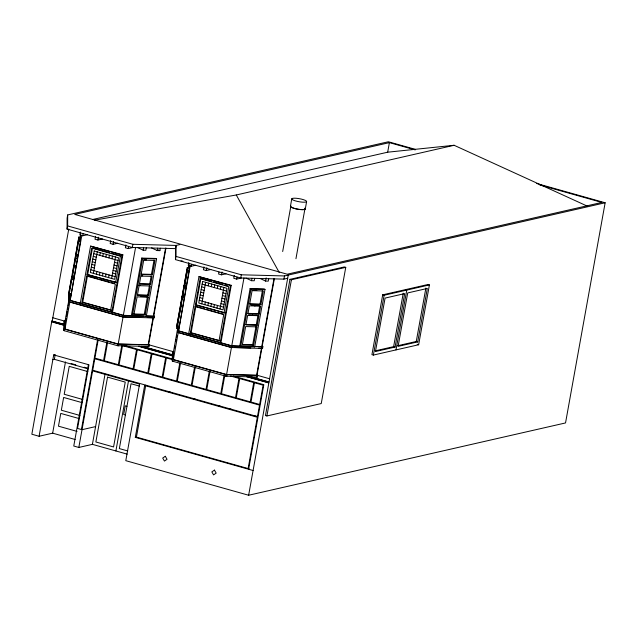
<?xml version="1.0" encoding="UTF-8"?>
<svg xmlns="http://www.w3.org/2000/svg" width="637" height="637" viewBox="0 0 637 637"><rect width="100%" height="100%" fill="white"/><g stroke="black" fill="none" stroke-linecap="round" stroke-linejoin="round"><path stroke-width="0.96" d="M52.807 317.767L65.42 321.311L64.202 321.263L64.17 328.907L64.608 329.13L117.821 344.107L149.225 344.904L148.939 346.496L117.534 345.708L64.321 330.73L63.883 330.499L64.202 321.263L64.775 321.136L64.488 322.728L65.133 322.911M173.845 351.831L148.588 344.721L118.203 344.02L64.982 329.042L65.022 321.406L69.027 299.127M179.857 244.568L176.083 245.428L175.509 248.621L132.337 247.482L67.068 229.113L67.116 218.117L67.689 214.924L388.363 141.756L415.101 149.281M67.068 229.113L67.641 225.92L67.689 214.924M70.158 298.283L68.533 298.005L68.549 294.453L78.877 237.02L80.509 237.298L80.493 240.85L70.15 300.33L80.987 303.379M68.82 296.07L68.828 293.195L71.846 276.442L71.83 279.317L73.462 279.595M146.223 315.904L154.472 316.207L154.186 317.799L153.533 317.911L122.702 316.987L69.489 302.01L69.051 301.779L69.083 294.143M69.051 301.779L69.345 298.14M69.879 299.056L69.887 296.197M70.452 296.348L70.46 293.474M72.116 277.716L73.852 265.279L73.844 268.145M73.749 278.003L73.765 275.128M74.131 266.553L75.58 255.708L75.564 258.574L77.196 258.853L77.204 257.42M75.755 266.831L75.763 265.398M75.851 256.982L75.867 254.107L78.59 238.955L78.582 241.821M77.483 257.26L77.491 254.386M68.533 298.005L78.861 240.571L78.877 237.02M80.206 242.108L80.222 239.233M287.677 278.265L283.903 279.125L240.73 277.995L175.462 259.617L175.509 248.621M175.462 259.617L176.035 256.432L176.083 245.428L132.91 244.297L67.641 225.92M172.723 351.72L172.563 359.411L173.001 359.642L226.207 374.612L257.635 375.416L257.348 377.008L225.92 376.212L172.715 361.235L172.277 361.012L172.34 353.376L173.121 351.624L172.436 353.312M269.594 378.776L256.99 375.233L226.581 374.524L173.383 359.555L173.447 351.919M178.567 328.796L176.935 328.509L176.967 324.966L187.294 267.532L188.926 267.811L188.894 271.362L178.551 330.834L188.48 333.637M254.625 346.417L262.882 346.719L262.595 348.312L261.934 348.423L231.088 347.491L177.882 332.514L177.444 332.291L177.476 328.477M177.444 332.291L177.747 328.652M178.272 330.523L178.296 327.665M178.854 326.861L178.87 324.95M182.158 308.515L182.174 306.604M183.886 297.981L183.902 296.07M184.165 297.344L184.181 295.433M185.765 288.465L185.789 285.599M186.052 286.873L186.068 284.962M176.935 328.509L187.27 271.075L187.294 267.532M188.616 272.612L188.632 270.701M64.122 325.332L51.708 321.836L51.852 321.04L63.692 324.177M52.234 320.952L68.78 228.962M51.708 321.836L31.85 434.227L39.08 436.265L53.715 354.897L55.228 354.554M52.855 359.682L54.368 359.34L55.053 355.51M80.366 232.091L79.848 234.965L82.738 235.778L87.269 234.742M79.959 238.357L80.66 234.48M65.595 320.347L65.945 318.412M66.288 316.47L67.164 311.628M67.514 309.693L67.856 307.751M68.207 305.816L68.557 303.881M79.88 241.128L80.509 237.298M63.883 330.499L64.17 328.907M64.321 330.73L64.608 329.13M69.489 302.01L69.775 300.417L69.337 300.186M64.982 329.042L69.863 301.922L123.076 316.9L139.519 317.337M70.15 300.33L81.847 235.324M82.738 235.778L83.081 233.867M39.08 436.265L52.656 433.168L65.476 361.935M80.238 303.554L90.565 246.113L122.861 254.824L112.526 312.257L80.612 303.467M81.966 302.36L86.704 276.036L87.46 275.869L82.722 302.193L81.966 302.36L111.371 310.251L82.722 302.193M86.99 274.443L91.728 248.119L120.377 256.178L115.639 282.502L86.99 274.443L116.396 282.334L115.639 282.502M87.747 274.268L92.484 247.944M95.542 236.367L95.024 239.233L97.915 240.045L102.438 239.018M97.915 240.045L98.432 237.179M93.384 273.345L97.262 251.806M96.418 274.197L96.904 271.505M99.81 255.349L100.296 252.658M99.46 275.057L99.945 272.357M102.852 256.209L103.337 253.518M102.501 275.909L102.987 273.217M105.893 257.061L106.379 254.37M88.4 364.659L73.765 446.027L78.821 447.453L92.405 444.347L127.161 454.133M110.711 240.635L110.201 243.509L113.091 244.321L117.614 243.286M105.535 276.761L106.021 274.069M108.927 257.921L109.413 255.222M113.091 244.321L113.601 241.447M108.577 277.621L109.062 274.929M111.969 258.773L112.454 256.082M97.557 339.911L81.425 429.529L77.531 428.438L88.973 364.818L53.715 354.897M78.821 447.453L92.596 370.869L139.567 384.087L125.792 460.67L248.637 495.244L565.537 422.936L605.15 202.773L536.386 183.416M98.194 339.776L94.897 358.105L103.576 360.55L106.873 342.22M111.618 278.473L115.488 256.934M110.615 310.426L115.353 284.102L86.704 276.036M111.77 312.425L122.105 254.991L122.861 254.824M107.597 342.427L104.301 360.757L118.323 364.698L121.794 345.405M125.887 244.903L125.37 247.777L128.26 248.589L132.791 247.554M92.405 444.347L105.041 374.094M128.26 248.589L128.61 246.678M132.337 247.482L132.91 244.297M117.534 345.708L117.821 344.107M122.702 316.987L122.989 315.395L69.775 300.417M118.203 344.02L123.076 316.9M112.526 312.257L123.363 315.307L135.585 247.395M118.378 345.835L118.665 344.243M123.546 317.122L123.833 315.522L143.938 316.056M131.389 315.514L141.725 258.081L155.667 258.447L156.598 258.893L146.263 316.326L123.363 315.307M146.279 247.873L145.849 250.269L143.174 250.198L143.604 247.801M132.321 315.96L142.656 258.518L141.725 258.081M115.886 450.964L128.531 380.703M147.442 296.707L148.373 297.145L145.212 314.694L144.28 314.256L147.442 296.707L140.865 296.531M148.66 295.552L137.393 295.25L139.113 285.679L150.38 285.973L148.66 295.552L147.728 295.106L149.448 285.535M150.666 284.381L139.399 284.086L140.833 276.108L152.1 276.402L150.666 284.381L149.735 283.943L151.168 275.964M152.386 274.81L141.119 274.515L143.707 260.151L154.974 260.453L152.386 274.81L151.455 274.372L154.043 260.007M160.309 248.239L159.879 250.636L157.212 250.564L157.642 248.175M154.186 317.799L153.063 317.688L148.182 344.816L148.652 345.031L148.365 346.632M153.35 316.095L165.572 248.183M148.588 344.721L153.461 317.6M153.748 316.008L165.97 248.088M153.533 317.911L153.82 316.318L154.472 316.207M153.788 317.895L154.074 316.302M135.299 437.356L144.631 385.512L145.762 385.258L136.429 437.101L135.299 437.356L248.032 469.087L257.356 417.243L144.631 385.512M188.759 262.603L188.241 265.47L191.132 266.282L195.663 265.255M173.16 353.519L177.627 328.676M188.56 267.906L189.085 264.992M172.277 361.012L172.563 359.411M174.538 347.953L174.888 346.018M175.764 341.177L176.107 339.242M176.457 337.299L176.807 335.365M177.675 330.523L178.026 328.581M189.133 266.839L189.484 264.904M172.715 361.235L173.001 359.642M177.882 332.514L178.169 330.922L177.731 330.699M173.383 359.555L178.256 332.434L231.462 347.404M178.551 330.834L190.24 265.836M191.132 266.282L191.482 264.371M179.849 362.756L176.553 381.085L162.905 377.247L166.376 357.954L172.746 359.746M180.574 362.963L177.277 381.292L191.291 385.234L194.596 366.904M188.632 334.059L198.967 276.625L231.247 285.328L220.912 342.762L189.006 333.971M190.367 332.872L195.097 306.548L195.854 306.373L191.116 332.697L190.367 332.872L219.749 340.755L191.116 332.697M195.392 304.948L200.122 278.624L200.878 278.457L196.14 304.781L195.392 304.948L224.773 312.839L196.14 304.781M203.936 266.871L203.418 269.746L206.308 270.558L210.839 269.523M206.308 270.558L206.826 267.683M201.778 303.849L205.655 282.31M204.811 304.709L205.297 302.01M208.203 285.862L208.689 283.17M195.312 367.111L192.016 385.441L206.038 389.39L209.334 371.06M207.853 305.561L208.339 302.87M211.245 286.714L211.731 284.022M210.887 306.413L211.373 303.722M214.279 287.566L214.765 284.874M218.937 272.103L218.595 274.014L221.485 274.826L226.016 273.799M213.928 307.273L214.414 304.582M217.321 288.426L217.806 285.734M221.485 274.826L222.002 271.959M216.962 308.125L217.448 305.434M220.354 289.278L220.84 286.586M220.004 308.977L223.874 287.438M210.059 371.26L206.754 389.589L220.776 393.539L224.073 375.209M219.001 340.93L223.738 314.606L195.097 306.548M224.025 313.014L228.755 286.682L200.122 278.624M220.155 342.929L230.49 285.495L231.247 285.328M234.289 275.415L233.771 278.281L236.661 279.102L241.184 278.066M236.661 279.102L237.004 277.183M240.73 277.995L241.304 274.802L284.476 275.94L605.15 202.773M224.797 375.408L221.501 393.738L235.515 397.687L238.986 378.394L230.578 376.021M225.92 376.212L226.207 374.612M231.088 347.491L231.374 345.899L178.169 330.922M226.581 374.524L243.971 277.899M226.764 376.34L227.051 374.747M231.932 347.627L232.218 346.034L262.882 346.719M239.775 346.026L250.11 288.585L264.068 288.959L265 289.397L254.665 346.831L231.749 345.811L220.912 342.762M254.657 278.377L254.227 280.774L251.551 280.702L251.981 278.305M240.706 346.464L251.042 289.031L250.11 288.585M253.614 345.206L252.682 344.76L255.986 326.415L256.918 326.853L253.614 345.206L242.331 344.904L245.635 326.558L256.918 326.853M257.205 325.26L245.922 324.958L247.642 315.387L258.925 315.689L257.205 325.26L256.273 324.822L257.993 315.251M259.211 314.089L247.928 313.794L249.362 305.816L260.644 306.118L259.211 314.089L258.28 313.651L259.713 305.672L251.257 305.449M260.939 304.518L249.648 304.223L252.093 290.663L263.376 290.958L260.939 304.518L260 304.08L262.444 290.52M268.703 278.751L268.265 281.14L265.597 281.076L266.17 277.883M262.595 348.312L261.473 348.2L256.592 375.32L257.053 375.543L256.767 377.136M261.759 346.608L273.974 278.695M256.99 375.233L261.871 348.113M262.157 346.512L274.38 278.6M261.934 348.423L262.221 346.831M262.189 348.407L262.484 346.807M290.44 206.277L291.786 198.792M282.677 251.519L290.775 206.531A7.19 1.457 10.2 0 0 298.148 209.215A7.19 1.457 10.2 0 0 304.924 208.84L295.95 258.718M283.903 279.125L284.476 275.94M246.535 376.674L268.495 382.853L269.021 381.969L288.25 275.08M248.637 495.244L268.878 382.765L247.865 376.857M289.97 279.348L265.462 415.555L266.911 415.961L321.239 403.563L345.748 267.357L344.298 266.951L289.97 279.348L291.42 279.754L345.748 267.357M266.911 415.961L291.42 279.754M305.258 209.103L306.604 201.626A7.556 1.529 10.2 0 0 296.062 198.258A7.556 1.529 10.2 0 0 294.923 200.743A7.556 1.529 10.2 0 0 306.604 201.626M92.405 219.566L387.678 152.195L389.398 142.624L415.236 149.894M382.694 294.835L371.928 354.666L373.378 355.072L418.644 344.744L429.41 284.914L427.968 284.508L382.694 294.835L384.143 295.242L429.41 284.914M373.378 355.072L384.143 295.242M374.946 350.915L393.626 346.655L403.245 293.203M395.075 347.061L404.694 293.609L385.074 298.092L375.456 351.536L395.075 347.061L393.626 346.655M396.007 349.904L406.772 290.082L405.331 289.668M397.584 345.748L416.264 341.488L425.882 288.043M417.713 341.894L427.323 288.45L407.712 292.924L398.093 346.369L417.713 341.894L416.264 341.488M389.398 142.624L74.768 214.414L287.215 274.213L601.854 202.423L539.643 184.913M94.547 220.163L236.287 194.978L454.109 145.276L587.505 206.229M82.014 429.696L95.598 426.599M387.678 152.195L454.109 145.276M142.656 258.518L156.598 258.893M143.707 259.737L146.526 259.808M141.127 274.093L151.455 274.372M140.841 275.694L142.72 275.741M139.407 283.672L149.735 283.943M138.181 285.241L140.06 285.288M251.042 289.031L265 289.397M252.101 290.241L256.799 290.368M137.393 294.835L147.728 295.106M148.373 297.145L137.106 296.85L133.945 314.399L145.212 314.694M249.656 303.809L260 304.08M247.936 313.38L258.28 313.651M248.589 314.997L257.053 315.219M133.014 313.953L144.28 314.256M145.793 316.103L153.82 316.318M147.258 317.537L153.063 317.688M245.93 324.544L256.273 324.822M242.339 344.49L252.682 344.76M234.368 347.483L250.819 347.921M258.566 348.128L261.473 348.2M122.989 315.395L123.833 315.522M231.374 345.899L232.218 346.034M78.861 240.571L80.493 240.85M180.972 260.836L182.93 261.17M187.27 271.075L188.894 271.362M68.549 294.453L69.361 294.589M176.967 324.966L177.779 325.109M176.035 256.432L241.304 274.802M90.565 246.113L122.105 254.991M198.967 276.625L230.49 285.495M93.44 248.215L109.668 252.785M111.579 253.319L121.126 256.01M201.833 278.719L211.38 281.411M213.284 281.944L222.831 284.635M224.742 285.169L227.6 285.973M417.203 344.338L418.644 344.744M93.735 253.645L118.044 260.485M202.128 284.15L226.43 290.99M93.249 256.337L96.291 257.189M114.525 262.325L117.558 263.177M201.65 286.841L204.684 287.693M222.91 292.829L225.944 293.681M92.763 259.028L95.805 259.88M114.039 265.016L117.081 265.868M201.165 289.532L204.198 290.392M222.424 295.52L225.458 296.372M92.285 261.719L95.319 262.571M113.553 267.707L116.595 268.559M200.679 292.224L203.713 293.084M221.939 298.212L224.98 299.064M91.8 264.411L94.833 265.263M113.067 270.399L116.109 271.251M200.193 294.915L203.235 295.775M221.453 300.903L224.495 301.755M91.314 267.102L94.356 267.962M112.582 273.09L115.623 273.942M199.707 297.614L202.749 298.466M220.967 303.594L224.009 304.446M90.828 269.793L115.138 276.641M199.222 300.306L223.523 307.145M88.416 276.132L97.963 278.823M99.874 279.356L109.421 282.048M111.332 282.581L114.198 283.393M196.809 306.644L204.445 308.794M206.356 309.327L215.895 312.019M217.806 312.552L223.531 314.168M148.294 346.313L148.939 346.496M256.703 376.825L257.348 377.008M142.959 346.488L172.563 354.825M251.83 377.128L269.021 381.969M51.852 321.04L64.265 324.536M141.621 346.305L173.137 355.175M249.537 376.682L268.639 382.057M53.046 322.019L63.549 324.981M138.993 346.209L172.42 355.621M138.619 346.297L172.993 355.972M124.597 345.517L172.277 358.934M233.309 376.109L263.829 384.7L248.613 469.254L253.088 470.512M71.097 363.52L75.787 364.834M84.219 367.215L87.038 368.003M54.368 359.34L88.113 368.839M167.73 391.437L170.597 392.249M192.573 398.428L195.44 399.24M217.408 405.419L220.275 406.231M228.874 408.643L231.741 409.456M253.709 415.635L256.576 416.447M87.818 371.578L69.234 366.347L64.21 394.263L82.794 399.495M139.407 386.094L131.023 383.737L119.35 448.583L127.734 450.94M126.954 406.334L125.234 405.849L123.682 414.48L125.401 414.966M82.221 402.688L63.636 397.456L61.343 410.22L79.92 415.451M79.346 418.636L60.77 413.413L58.469 426.177L77.053 431.4M136.429 437.101L249.163 468.832M52.656 433.168L75.158 439.498M260 278.433L265.597 281.076M245.954 278.058L251.551 280.702M158.279 249.879L159.879 250.636M151.606 247.92L157.212 250.564M137.576 247.554L143.174 250.198M254.075 305.529L255.007 305.967M252.348 315.1L253.287 315.538M254.203 346.616L254.665 346.831M236.287 194.978L279.285 272.572M304.597 208.195A7.556 1.529 10.2 0 1 298.164 209.294A7.556 1.529 10.2 0 1 290.862 205.95M177.245 323.707L177.221 326.574L180.526 308.228L180.55 305.362L177.245 323.707M180.836 303.769L180.812 306.636L182.27 295.791L180.836 303.769M182.556 294.198L182.532 297.065L184.157 285.32L182.556 294.198M184.443 283.728L184.419 286.594L186.983 272.333L187.007 269.467L184.443 283.728M94.22 250.946L90.343 272.485L114.652 279.332L118.53 257.794L94.22 250.946M94.778 358.75L92.715 370.224L257.475 416.59L259.538 405.124L94.778 358.75M107.534 377.128L95.869 441.974L113.569 446.959L125.242 382.104L107.534 377.128M122.511 345.604L119.039 364.905L133.061 368.847L136.533 349.554L122.511 345.604M137.258 349.753L133.786 369.054L147.8 372.995L151.272 353.702L137.258 349.753M151.996 353.909L148.525 373.202L162.18 377.04L165.652 357.747L151.996 353.909M202.614 281.458L198.744 302.997L223.038 309.837L226.915 288.298L202.614 281.458M239.711 378.593L236.239 397.886L250.261 401.836L253.733 382.542L239.711 378.593M254.458 382.741L250.986 402.035L259.657 404.479L263.129 385.186L254.458 382.741M165.302 456.283L162.706 458.067L164.442 461.069L167.037 459.285L165.302 456.283M214.438 470.114L211.842 471.898L213.578 474.899L216.174 473.116L214.438 470.114"/></g></svg>
